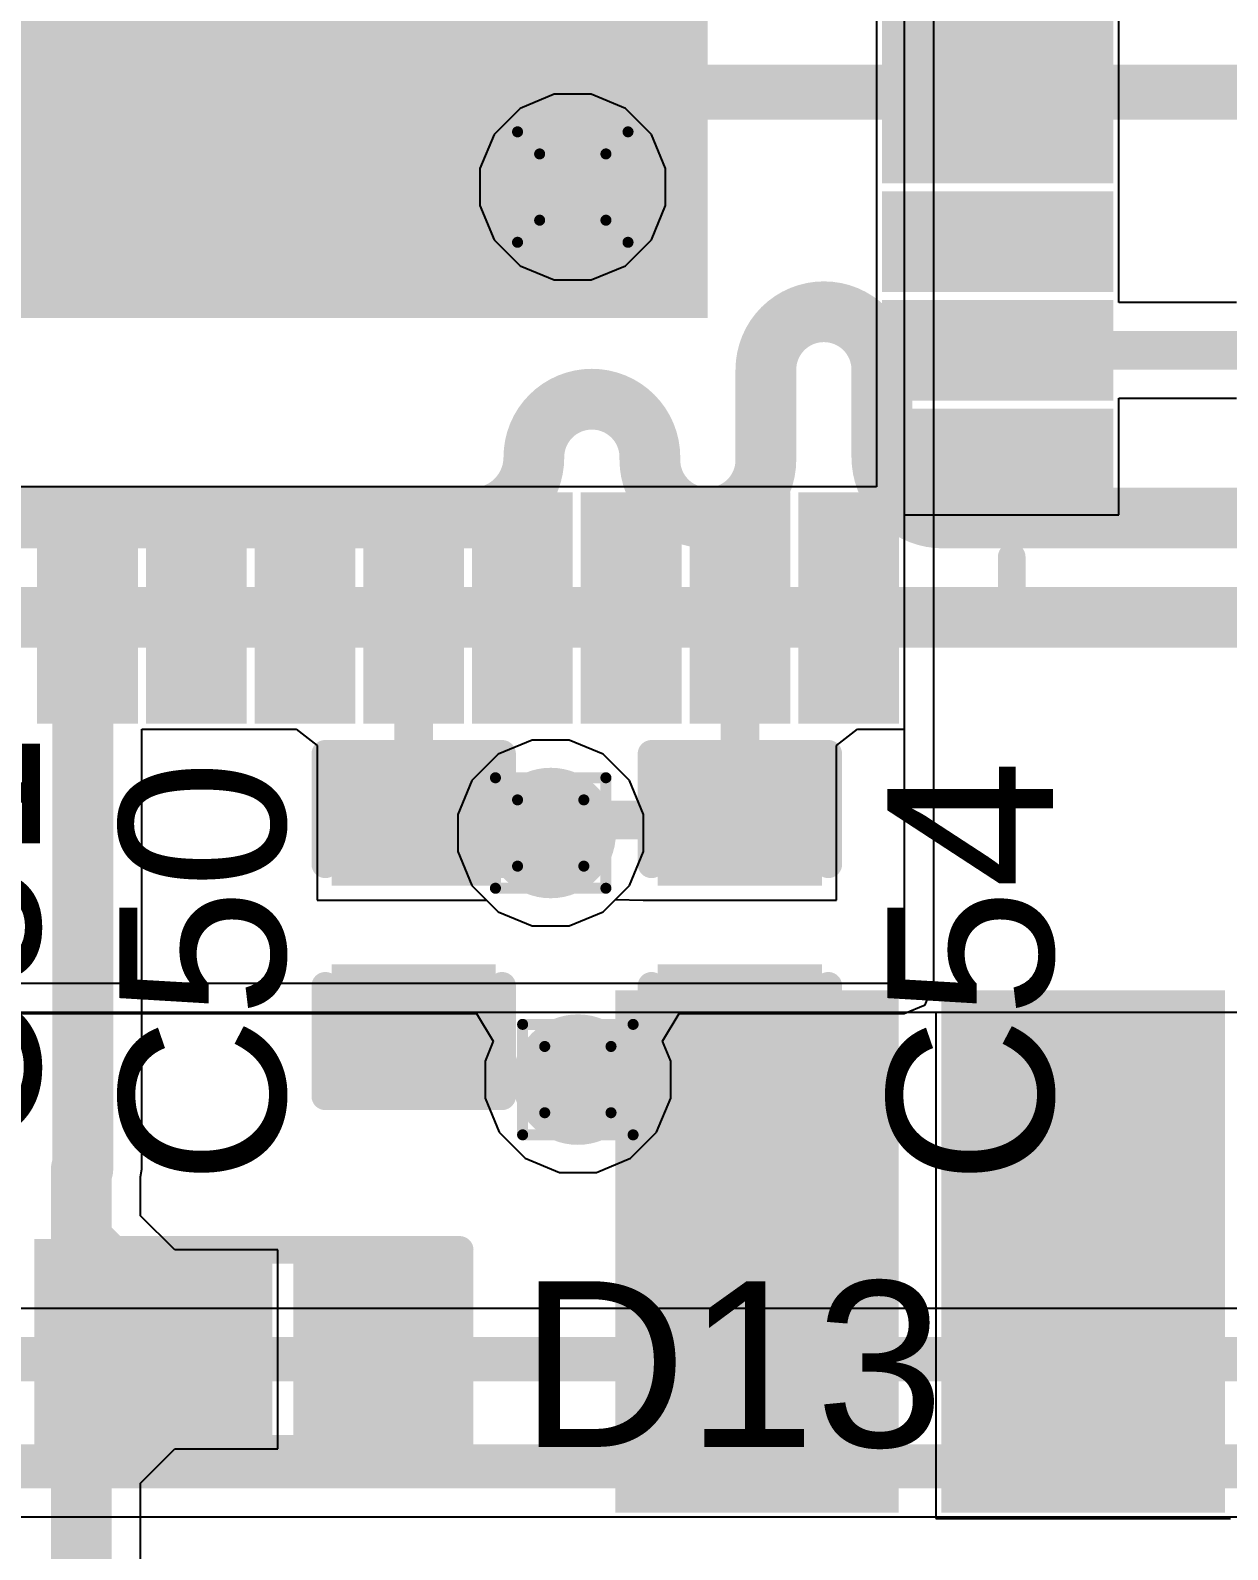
# Model space of a CAD drawing. Header units: inches. Extents: x -6 to 5433, y -4 to 5447.
# Drawn here: x 26.67 to 32.17, y 4.8 to 11.78 of the extents above; entities that cross this region are included whole.
import ezdxf

# ---------------------------------------------------------------- set-up
doc = ezdxf.new("R2010")
doc.units = ezdxf.units.IN
for name, color, linetype in [('Bottom Layer', 5, 'Continuous'), ('Bottom Paste', 16, 'Continuous'), ('Bottom Solder', 6, 'Continuous'), ('Drill Drawing', 1, 'Continuous'), ('Ground', 16, 'Continuous'), ('Mechanical 4', 56, 'Continuous'), ('Power', 76, 'Continuous'), ('Top Layer', 1, 'Continuous'), ('Top Overlay', 2, 'Continuous'), ('Top Paste', 8, 'Continuous'), ('Top Solder', 216, 'Continuous'), ('Via Holes', 16, 'Continuous')]:
    doc.layers.add(name, color=color, linetype=linetype)
doc.styles.add('Arial', font='', dxfattribs={"height": 0.2})
doc.styles.get('Arial').set_extended_font_data('Arial')

msp = doc.modelspace()

# ---------------------------------------------------------------- hatches: boundary and pattern name
at = {"layer": 'Bottom Layer'}
h = msp.add_hatch(color=5, dxfattribs=at)
edge = h.paths.add_edge_path()
edge.add_arc((29.1612, 11.0638), 0.3, 0, 360)
h = msp.add_hatch(color=5, dxfattribs=at)
edge = h.paths.add_edge_path()
edge.add_arc((29.0596, 8.0935), 0.3, 0, 360)
for points in [[(30.5581, 7.2691), (30.5581, 5.0691), (29.4581, 5.0691), (29.4581, 7.2691)], [(32.0581, 7.2691), (32.0581, 5.0691), (30.9581, 5.0691), (30.9581, 7.2691)]]:
    msp.add_hatch(color=5, dxfattribs=at).paths.add_polyline_path(points)
h = msp.add_hatch(color=5, dxfattribs=at)
edge = h.paths.add_edge_path()
edge.add_arc((29.1846, 6.9596), 0.3, 0, 360)
at = {"layer": 'Bottom Paste'}
for points in [[(30.5581, 7.2691), (30.5581, 5.0691), (29.4581, 5.0691), (29.4581, 7.2691)], [(32.0581, 7.2691), (32.0581, 5.0691), (30.9581, 5.0691), (30.9581, 7.2691)]]:
    msp.add_hatch(color=16, dxfattribs=at).paths.add_polyline_path(points)
at = {"layer": 'Bottom Solder'}
for points in [[(30.6597, 7.3707), (30.6597, 4.9675), (29.3565, 4.9675), (29.3565, 7.3707)], [(32.1597, 7.3707), (32.1597, 4.9675), (30.8565, 4.9675), (30.8565, 7.3707)]]:
    msp.add_hatch(color=6, dxfattribs=at).paths.add_polyline_path(points)
at = {"layer": 'Ground'}
h = msp.add_hatch(color=16, dxfattribs=at)
edge = h.paths.add_edge_path()
edge.add_arc((29.1612, 11.0638), 0.3, 0, 360)
h = msp.add_hatch(color=16, dxfattribs=at)
edge = h.paths.add_edge_path()
edge.add_arc((29.0596, 8.0935), 0.3, 0, 360)
h = msp.add_hatch(color=16, dxfattribs=at)
edge = h.paths.add_edge_path()
edge.add_arc((29.1846, 6.9596), 0.3, 0, 360)
at = {"layer": 'Power'}
h = msp.add_hatch(color=76, dxfattribs=at)
edge = h.paths.add_edge_path()
edge.add_arc((29.1612, 11.0638), 0.3, 0, 360)
h = msp.add_hatch(color=76, dxfattribs=at)
edge = h.paths.add_edge_path()
edge.add_arc((29.0596, 8.0935), 0.3, 0, 360)
h = msp.add_hatch(color=76, dxfattribs=at)
edge = h.paths.add_edge_path()
edge.add_arc((29.1846, 6.9596), 0.3, 0, 360)
at = {"layer": 'Top Layer'}
for points in [[(23.6796, 16.5631), (29.6796, 16.5631), (29.6796, 10.5631), (23.6796, 10.5631)], [(30.6846, 11.9431), (31.5446, 11.9431), (31.5446, 11.6831), (30.6846, 11.6831)], [(30.6846, 11.4431), (31.5446, 11.4431), (31.5446, 11.1831), (30.6846, 11.1831)], [(30.6846, 10.9431), (31.5446, 10.9431), (31.5446, 10.6831), (30.6846, 10.6831)], [(30.6846, 10.4431), (31.5446, 10.4431), (31.5446, 10.1831), (30.6846, 10.1831)], [(30.6846, 9.9431), (31.5446, 9.9431), (31.5446, 9.6831), (30.6846, 9.6831)], [(26.7996, 9.5581), (27.0596, 9.5581), (27.0596, 8.6981), (26.7996, 8.6981)], [(27.2996, 9.5581), (27.5596, 9.5581), (27.5596, 8.6981), (27.2996, 8.6981)], [(27.7996, 9.5581), (28.0596, 9.5581), (28.0596, 8.6981), (27.7996, 8.6981)], [(28.2996, 9.5581), (28.5596, 9.5581), (28.5596, 8.6981), (28.2996, 8.6981)], [(28.7996, 9.5581), (29.0596, 9.5581), (29.0596, 8.6981), (28.7996, 8.6981)], [(29.2996, 9.5581), (29.5596, 9.5581), (29.5596, 8.6981), (29.2996, 8.6981)], [(29.7996, 9.5581), (30.0596, 9.5581), (30.0596, 8.6981), (29.7996, 8.6981)], [(30.2996, 9.5581), (30.5596, 9.5581), (30.5596, 8.6981), (30.2996, 8.6981)], [(28.7471, 7.9116), (28.1121, 7.9116), (28.1121, 8.3688), (28.7471, 8.3688)], [(30.2471, 7.9116), (29.6121, 7.9116), (29.6121, 8.3688), (30.2471, 8.3688)], [(28.7471, 6.9718), (28.1121, 6.9718), (28.1121, 7.429), (28.7471, 7.429)], [(30.2471, 6.9718), (29.6121, 6.9718), (29.6121, 7.429), (30.2471, 7.429)], [(27.1283, 6.0493), (27.6783, 6.0493), (27.6783, 5.3893), (27.1283, 5.3893)], [(27.9783, 6.0493), (28.5283, 6.0493), (28.5283, 5.3893), (27.9783, 5.3893)]]:
    msp.add_hatch(color=1, dxfattribs=at).paths.add_polyline_path(points)
h = msp.add_hatch(color=1, dxfattribs=at)
edge = h.paths.add_edge_path()
edge.add_arc((29.1612, 11.0638), 0.3, 0, 360)
h = msp.add_hatch(color=1, dxfattribs=at)
edge = h.paths.add_edge_path()
edge.add_arc((29.0596, 8.0935), 0.3, 0, 360)
h = msp.add_hatch(color=1, dxfattribs=at)
edge = h.paths.add_edge_path()
edge.add_arc((29.1846, 6.9596), 0.3, 0, 360)
at = {"layer": 'Top Overlay'}
msp.add_hatch(color=2, dxfattribs=at).paths.add_polyline_path([(26.6855, 5.2113), (27.0157, 5.2113), (27.0157, 6.2273), (26.6855, 6.2273)])
at = {"layer": 'Top Paste'}
for points in [[(30.6846, 11.9431), (31.5446, 11.9431), (31.5446, 11.6831), (30.6846, 11.6831)], [(30.6846, 11.4431), (31.5446, 11.4431), (31.5446, 11.1831), (30.6846, 11.1831)], [(30.6846, 10.9431), (31.5446, 10.9431), (31.5446, 10.6831), (30.6846, 10.6831)], [(30.6846, 10.4431), (31.5446, 10.4431), (31.5446, 10.1831), (30.6846, 10.1831)], [(30.6846, 9.9431), (31.5446, 9.9431), (31.5446, 9.6831), (30.6846, 9.6831)], [(26.7996, 9.5581), (27.0596, 9.5581), (27.0596, 8.6981), (26.7996, 8.6981)], [(27.2996, 9.5581), (27.5596, 9.5581), (27.5596, 8.6981), (27.2996, 8.6981)], [(27.7996, 9.5581), (28.0596, 9.5581), (28.0596, 8.6981), (27.7996, 8.6981)], [(28.2996, 9.5581), (28.5596, 9.5581), (28.5596, 8.6981), (28.2996, 8.6981)], [(28.7996, 9.5581), (29.0596, 9.5581), (29.0596, 8.6981), (28.7996, 8.6981)], [(29.2996, 9.5581), (29.5596, 9.5581), (29.5596, 8.6981), (29.2996, 8.6981)], [(29.7996, 9.5581), (30.0596, 9.5581), (30.0596, 8.6981), (29.7996, 8.6981)], [(30.2996, 9.5581), (30.5596, 9.5581), (30.5596, 8.6981), (30.2996, 8.6981)], [(28.7471, 7.9116), (28.1121, 7.9116), (28.1121, 8.3688), (28.7471, 8.3688)], [(30.2471, 7.9116), (29.6121, 7.9116), (29.6121, 8.3688), (30.2471, 8.3688)], [(28.7471, 6.9718), (28.1121, 6.9718), (28.1121, 7.429), (28.7471, 7.429)], [(30.2471, 6.9718), (29.6121, 6.9718), (29.6121, 7.429), (30.2471, 7.429)], [(27.1283, 6.0493), (27.6783, 6.0493), (27.6783, 5.3893), (27.1283, 5.3893)], [(27.9783, 6.0493), (28.5283, 6.0493), (28.5283, 5.3893), (27.9783, 5.3893)]]:
    msp.add_hatch(color=8, dxfattribs=at).paths.add_polyline_path(points)
at = {"layer": 'Top Solder'}
for points in [[(23.578, 16.6647), (29.7812, 16.6647), (29.7812, 10.4615), (23.578, 10.4615)], [(30.583, 12.0447), (31.6462, 12.0447), (31.6462, 11.5815), (30.583, 11.5815)], [(30.583, 11.5447), (31.6462, 11.5447), (31.6462, 11.0815), (30.583, 11.0815)], [(30.583, 11.0447), (31.6462, 11.0447), (31.6462, 10.5815), (30.583, 10.5815)], [(30.583, 10.5447), (31.6462, 10.5447), (31.6462, 10.0815), (30.583, 10.0815)], [(30.583, 10.0447), (31.6462, 10.0447), (31.6462, 9.5815), (30.583, 9.5815)], [(26.698, 9.6597), (27.1612, 9.6597), (27.1612, 8.5965), (26.698, 8.5965)], [(27.198, 9.6597), (27.6612, 9.6597), (27.6612, 8.5965), (27.198, 8.5965)], [(27.698, 9.6597), (28.1612, 9.6597), (28.1612, 8.5965), (27.698, 8.5965)], [(28.198, 9.6597), (28.6612, 9.6597), (28.6612, 8.5965), (28.198, 8.5965)], [(28.698, 9.6597), (29.1612, 9.6597), (29.1612, 8.5965), (28.698, 8.5965)], [(29.198, 9.6597), (29.6612, 9.6597), (29.6612, 8.5965), (29.198, 8.5965)], [(29.698, 9.6597), (30.1612, 9.6597), (30.1612, 8.5965), (29.698, 8.5965)], [(30.198, 9.6597), (30.6612, 9.6597), (30.6612, 8.5965), (30.198, 8.5965)], [(28.8071, 7.8516), (28.0521, 7.8516), (28.0521, 8.4288), (28.8071, 8.4288)], [(30.3071, 7.8516), (29.5521, 7.8516), (29.5521, 8.4288), (30.3071, 8.4288)], [(28.8071, 6.9118), (28.0521, 6.9118), (28.0521, 7.489), (28.8071, 7.489)], [(30.3071, 6.9118), (29.5521, 6.9118), (29.5521, 7.489), (30.3071, 7.489)], [(27.0267, 6.1509), (27.7799, 6.1509), (27.7799, 5.2877), (27.0267, 5.2877)], [(27.8767, 6.1509), (28.6299, 6.1509), (28.6299, 5.2877), (27.8767, 5.2877)]]:
    msp.add_hatch(color=216, dxfattribs=at).paths.add_polyline_path(points)
at = {"layer": 'Via Holes'}
h = msp.add_hatch(color=7, dxfattribs=at)
edge = h.paths.add_edge_path()
edge.add_arc((29.1612, 11.0638), 0.15, 0, 360)
h = msp.add_hatch(color=7, dxfattribs=at)
edge = h.paths.add_edge_path()
edge.add_arc((29.0596, 8.0935), 0.15, 0, 360)
h = msp.add_hatch(color=7, dxfattribs=at)
edge = h.paths.add_edge_path()
edge.add_arc((29.1846, 6.9596), 0.15, 0, 360)

# ---------------------------------------------------------------- linework, layer by layer
at = {"layer": 'Bottom Layer'}
for p, q in [((18.4581, 7.2691), (36.2891, 7.2691)), ((23.8851, 7.2691), (30.8311, 7.2691)), ((30.8311, 7.2691), (30.8311, 4.9421)), ((30.8311, 4.9421), (32.1851, 4.9421))]:
    msp.add_line(p, q, dxfattribs=at)
for points in [[(30.0491, 10.2238, 0.2794, 0.2794, -1), (30.5825, 10.2238, 0.2794, 0.2794, 0)], [(30.0491, 9.8089, 0.2794, 0.2794, 0), (30.0491, 10.2238, 0.2794, 0.2794, 0)], [(30.5825, 9.8216, 0.2794, 0.2794, 0), (30.5825, 10.2238, 0.2794, 0.2794, 0)], [(28.9823, 9.8217, 0.2794, 0.2794, -1), (29.5157, 9.8217, 0.2794, 0.2794, 0)], [(28.9823, 9.8216, 0.2794, 0.2794, -0.414214), (28.7029, 9.5422, 0.2794, 0.2794, 0)], [(28.9823, 9.8216, 0.2794, 0.2794, 0), (28.9823, 9.8217, 0.2794, 0.2794, 0)], [(29.5157, 9.8089, 0.2794, 0.2794, 0), (29.5157, 9.8217, 0.2794, 0.2794, 0)], [(30.0491, 9.8089, 0.2794, 0.2794, -1), (29.5157, 9.8089, 0.2794, 0.2794, 0)], [(30.8619, 9.5422, 0.2794, 0.2794, -0.414214), (30.5825, 9.8216, 0.2794, 0.2794, 0)], [(23.1878, 9.5422, 0.2794, 0.2794, 0), (27.3736, 9.5422, 0.2794, 0.2794, 0)], [(27.3736, 9.5422, 0.2794, 0.2794, 0), (28.7029, 9.5422, 0.2794, 0.2794, 0)], [(30.8619, 9.5422, 0.2794, 0.2794, 0), (31.535, 9.5422, 0.2794, 0.2794, 0)], [(31.535, 9.5422, 0.2794, 0.2794, 0), (33.8511, 9.5422, 0.2794, 0.2794, 0)], [(22.9984, 9.085, 0.2794, 0.2794, 0), (33.6617, 9.085, 0.2794, 0.2794, 0)]]:
    msp.add_lwpolyline(points, format="xyseb", dxfattribs=at)
for points in [[(29.9793, 10.2238, 0.1397, 0.1397, 1), (30.119, 10.2238, 0.1397, 0.1397, 1)], [(29.9793, 10.2238, 0.1397, 0.1397, 1), (30.119, 10.2238, 0.1397, 0.1397, 1)], [(30.5127, 10.2238, 0.1397, 0.1397, 1), (30.6524, 10.2238, 0.1397, 0.1397, 1)], [(30.5127, 10.2238, 0.1397, 0.1397, 1), (30.6524, 10.2238, 0.1397, 0.1397, 1)], [(28.9125, 9.8217, 0.1397, 0.1397, 1), (29.0522, 9.8217, 0.1397, 0.1397, 1)], [(28.9125, 9.8217, 0.1397, 0.1397, 1), (29.0522, 9.8217, 0.1397, 0.1397, 1)], [(28.9125, 9.8216, 0.1397, 0.1397, 1), (29.0522, 9.8216, 0.1397, 0.1397, 1)], [(28.9125, 9.8216, 0.1397, 0.1397, 1), (29.0522, 9.8216, 0.1397, 0.1397, 1)], [(29.4459, 9.8217, 0.1397, 0.1397, 1), (29.5856, 9.8217, 0.1397, 0.1397, 1)], [(29.4459, 9.8217, 0.1397, 0.1397, 1), (29.5856, 9.8217, 0.1397, 0.1397, 1)], [(29.4459, 9.8089, 0.1397, 0.1397, 1), (29.5856, 9.8089, 0.1397, 0.1397, 1)], [(29.4459, 9.8089, 0.1397, 0.1397, 1), (29.5856, 9.8089, 0.1397, 0.1397, 1)], [(29.9793, 9.8089, 0.1397, 0.1397, 1), (30.119, 9.8089, 0.1397, 0.1397, 1)], [(29.9793, 9.8089, 0.1397, 0.1397, 1), (30.119, 9.8089, 0.1397, 0.1397, 1)], [(30.5127, 9.8216, 0.1397, 0.1397, 1), (30.6524, 9.8216, 0.1397, 0.1397, 1)], [(30.5127, 9.8216, 0.1397, 0.1397, 1), (30.6524, 9.8216, 0.1397, 0.1397, 1)], [(27.3037, 9.5422, 0.1397, 0.1397, 1), (27.4434, 9.5422, 0.1397, 0.1397, 1)], [(27.3037, 9.5422, 0.1397, 0.1397, 1), (27.4434, 9.5422, 0.1397, 0.1397, 1)], [(28.6331, 9.5422, 0.1397, 0.1397, 1), (28.7728, 9.5422, 0.1397, 0.1397, 1)], [(28.6331, 9.5422, 0.1397, 0.1397, 1), (28.7728, 9.5422, 0.1397, 0.1397, 1)], [(30.7921, 9.5422, 0.1397, 0.1397, 1), (30.9318, 9.5422, 0.1397, 0.1397, 1)], [(30.7921, 9.5422, 0.1397, 0.1397, 1), (30.9318, 9.5422, 0.1397, 0.1397, 1)], [(31.4652, 9.5422, 0.1397, 0.1397, 1), (31.6049, 9.5422, 0.1397, 0.1397, 1)], [(31.4652, 9.5422, 0.1397, 0.1397, 1), (31.6049, 9.5422, 0.1397, 0.1397, 1)]]:
    msp.add_lwpolyline(points, format="xyseb", close=True, dxfattribs=at)
at = {"layer": 'Drill Drawing'}
for points in [[(28.9072, 11.3178, 0.0508, 0.0508, 0), (29.4152, 11.3178, 0.0508, 0.0508, 0)], [(28.9072, 10.8098, 0.0508, 0.0508, 0), (28.9072, 11.3178, 0.0508, 0.0508, 0)], [(29.4152, 10.8098, 0.0508, 0.0508, 0), (29.4152, 11.3178, 0.0508, 0.0508, 0)], [(29.0088, 11.2162, 0.0508, 0.0508, 0), (29.3136, 11.2162, 0.0508, 0.0508, 0)], [(29.0088, 10.9114, 0.0508, 0.0508, 0), (29.0088, 11.2162, 0.0508, 0.0508, 0)], [(29.3136, 10.9114, 0.0508, 0.0508, 0), (29.3136, 11.2162, 0.0508, 0.0508, 0)], [(29.0088, 10.9114, 0.0508, 0.0508, 0), (29.3136, 10.9114, 0.0508, 0.0508, 0)], [(28.9072, 10.8098, 0.0508, 0.0508, 0), (29.4152, 10.8098, 0.0508, 0.0508, 0)], [(28.8056, 8.3475, 0.0508, 0.0508, 0), (29.3136, 8.3475, 0.0508, 0.0508, 0)], [(28.8056, 7.8395, 0.0508, 0.0508, 0), (28.8056, 8.3475, 0.0508, 0.0508, 0)], [(29.3136, 7.8395, 0.0508, 0.0508, 0), (29.3136, 8.3475, 0.0508, 0.0508, 0)], [(28.9072, 8.2459, 0.0508, 0.0508, 0), (29.212, 8.2459, 0.0508, 0.0508, 0)], [(28.9072, 7.9411, 0.0508, 0.0508, 0), (28.9072, 8.2459, 0.0508, 0.0508, 0)], [(29.212, 7.9411, 0.0508, 0.0508, 0), (29.212, 8.2459, 0.0508, 0.0508, 0)], [(28.9072, 7.9411, 0.0508, 0.0508, 0), (29.212, 7.9411, 0.0508, 0.0508, 0)], [(28.8056, 7.8395, 0.0508, 0.0508, 0), (29.3136, 7.8395, 0.0508, 0.0508, 0)], [(28.9306, 7.2136, 0.0508, 0.0508, 0), (29.4386, 7.2136, 0.0508, 0.0508, 0)], [(28.9306, 6.7056, 0.0508, 0.0508, 0), (28.9306, 7.2136, 0.0508, 0.0508, 0)], [(29.4386, 6.7056, 0.0508, 0.0508, 0), (29.4386, 7.2136, 0.0508, 0.0508, 0)], [(29.0322, 7.112, 0.0508, 0.0508, 0), (29.337, 7.112, 0.0508, 0.0508, 0)], [(29.0322, 6.8072, 0.0508, 0.0508, 0), (29.0322, 7.112, 0.0508, 0.0508, 0)], [(29.337, 6.8072, 0.0508, 0.0508, 0), (29.337, 7.112, 0.0508, 0.0508, 0)], [(29.0322, 6.8072, 0.0508, 0.0508, 0), (29.337, 6.8072, 0.0508, 0.0508, 0)], [(28.9306, 6.7056, 0.0508, 0.0508, 0), (29.4386, 6.7056, 0.0508, 0.0508, 0)]]:
    msp.add_lwpolyline(points, format="xyseb", dxfattribs=at)
for points in [[(28.8945, 11.3178, 0.0254, 0.0254, 1), (28.9199, 11.3178, 0.0254, 0.0254, 1)], [(28.8945, 11.3178, 0.0254, 0.0254, 1), (28.9199, 11.3178, 0.0254, 0.0254, 1)], [(29.4025, 11.3178, 0.0254, 0.0254, 1), (29.4279, 11.3178, 0.0254, 0.0254, 1)], [(29.4025, 11.3178, 0.0254, 0.0254, 1), (29.4279, 11.3178, 0.0254, 0.0254, 1)], [(28.9961, 11.2162, 0.0254, 0.0254, 1), (29.0215, 11.2162, 0.0254, 0.0254, 1)], [(28.9961, 11.2162, 0.0254, 0.0254, 1), (29.0215, 11.2162, 0.0254, 0.0254, 1)], [(29.3009, 11.2162, 0.0254, 0.0254, 1), (29.3263, 11.2162, 0.0254, 0.0254, 1)], [(29.3009, 11.2162, 0.0254, 0.0254, 1), (29.3263, 11.2162, 0.0254, 0.0254, 1)], [(28.9961, 10.9114, 0.0254, 0.0254, 1), (29.0215, 10.9114, 0.0254, 0.0254, 1)], [(28.9961, 10.9114, 0.0254, 0.0254, 1), (29.0215, 10.9114, 0.0254, 0.0254, 1)], [(29.3009, 10.9114, 0.0254, 0.0254, 1), (29.3263, 10.9114, 0.0254, 0.0254, 1)], [(29.3009, 10.9114, 0.0254, 0.0254, 1), (29.3263, 10.9114, 0.0254, 0.0254, 1)], [(28.8945, 10.8098, 0.0254, 0.0254, 1), (28.9199, 10.8098, 0.0254, 0.0254, 1)], [(28.8945, 10.8098, 0.0254, 0.0254, 1), (28.9199, 10.8098, 0.0254, 0.0254, 1)], [(29.4025, 10.8098, 0.0254, 0.0254, 1), (29.4279, 10.8098, 0.0254, 0.0254, 1)], [(29.4025, 10.8098, 0.0254, 0.0254, 1), (29.4279, 10.8098, 0.0254, 0.0254, 1)], [(28.7929, 8.3475, 0.0254, 0.0254, 1), (28.8183, 8.3475, 0.0254, 0.0254, 1)], [(28.7929, 8.3475, 0.0254, 0.0254, 1), (28.8183, 8.3475, 0.0254, 0.0254, 1)], [(29.3009, 8.3475, 0.0254, 0.0254, 1), (29.3263, 8.3475, 0.0254, 0.0254, 1)], [(29.3009, 8.3475, 0.0254, 0.0254, 1), (29.3263, 8.3475, 0.0254, 0.0254, 1)], [(28.8945, 8.2459, 0.0254, 0.0254, 1), (28.9199, 8.2459, 0.0254, 0.0254, 1)], [(28.8945, 8.2459, 0.0254, 0.0254, 1), (28.9199, 8.2459, 0.0254, 0.0254, 1)], [(29.1993, 8.2459, 0.0254, 0.0254, 1), (29.2247, 8.2459, 0.0254, 0.0254, 1)], [(29.1993, 8.2459, 0.0254, 0.0254, 1), (29.2247, 8.2459, 0.0254, 0.0254, 1)], [(28.8945, 7.9411, 0.0254, 0.0254, 1), (28.9199, 7.9411, 0.0254, 0.0254, 1)], [(28.8945, 7.9411, 0.0254, 0.0254, 1), (28.9199, 7.9411, 0.0254, 0.0254, 1)], [(29.1993, 7.9411, 0.0254, 0.0254, 1), (29.2247, 7.9411, 0.0254, 0.0254, 1)], [(29.1993, 7.9411, 0.0254, 0.0254, 1), (29.2247, 7.9411, 0.0254, 0.0254, 1)], [(28.7929, 7.8395, 0.0254, 0.0254, 1), (28.8183, 7.8395, 0.0254, 0.0254, 1)], [(28.7929, 7.8395, 0.0254, 0.0254, 1), (28.8183, 7.8395, 0.0254, 0.0254, 1)], [(29.3009, 7.8395, 0.0254, 0.0254, 1), (29.3263, 7.8395, 0.0254, 0.0254, 1)], [(29.3009, 7.8395, 0.0254, 0.0254, 1), (29.3263, 7.8395, 0.0254, 0.0254, 1)], [(28.9179, 7.2136, 0.0254, 0.0254, 1), (28.9433, 7.2136, 0.0254, 0.0254, 1)], [(28.9179, 7.2136, 0.0254, 0.0254, 1), (28.9433, 7.2136, 0.0254, 0.0254, 1)], [(29.4259, 7.2136, 0.0254, 0.0254, 1), (29.4513, 7.2136, 0.0254, 0.0254, 1)], [(29.4259, 7.2136, 0.0254, 0.0254, 1), (29.4513, 7.2136, 0.0254, 0.0254, 1)], [(29.0195, 7.112, 0.0254, 0.0254, 1), (29.0449, 7.112, 0.0254, 0.0254, 1)], [(29.0195, 7.112, 0.0254, 0.0254, 1), (29.0449, 7.112, 0.0254, 0.0254, 1)], [(29.3243, 7.112, 0.0254, 0.0254, 1), (29.3497, 7.112, 0.0254, 0.0254, 1)], [(29.3243, 7.112, 0.0254, 0.0254, 1), (29.3497, 7.112, 0.0254, 0.0254, 1)], [(29.0195, 6.8072, 0.0254, 0.0254, 1), (29.0449, 6.8072, 0.0254, 0.0254, 1)], [(29.0195, 6.8072, 0.0254, 0.0254, 1), (29.0449, 6.8072, 0.0254, 0.0254, 1)], [(29.3243, 6.8072, 0.0254, 0.0254, 1), (29.3497, 6.8072, 0.0254, 0.0254, 1)], [(29.3243, 6.8072, 0.0254, 0.0254, 1), (29.3497, 6.8072, 0.0254, 0.0254, 1)], [(28.9179, 6.7056, 0.0254, 0.0254, 1), (28.9433, 6.7056, 0.0254, 0.0254, 1)], [(28.9179, 6.7056, 0.0254, 0.0254, 1), (28.9433, 6.7056, 0.0254, 0.0254, 1)], [(29.4259, 6.7056, 0.0254, 0.0254, 1), (29.4513, 6.7056, 0.0254, 0.0254, 1)], [(29.4259, 6.7056, 0.0254, 0.0254, 1), (29.4513, 6.7056, 0.0254, 0.0254, 1)]]:
    msp.add_lwpolyline(points, format="xyseb", close=True, dxfattribs=at)
at = {"layer": 'Ground'}
for p, q in [((28.8178, 8.4554), (28.6976, 8.3353)), ((28.9747, 8.5205), (28.8178, 8.4554)), ((29.1446, 8.5205), (28.9747, 8.5205)), ((29.3015, 8.4554), (29.1446, 8.5205)), ((29.4216, 8.3353), (29.3015, 8.4554)), ((28.6976, 8.3353), (28.6326, 8.1784)), ((29.4866, 8.1784), (29.4216, 8.3353)), ((28.6326, 8.1784), (28.6326, 8.0085)), ((29.4866, 8.0085), (29.4866, 8.1784)), ((28.6326, 8.0085), (28.6976, 7.8516)), ((29.4216, 7.8516), (29.4866, 8.0085)), ((28.6976, 7.8516), (28.8178, 7.7315)), ((29.3015, 7.7315), (29.4216, 7.8516)), ((28.8178, 7.7315), (28.9747, 7.6665)), ((29.1446, 7.6665), (29.3015, 7.7315)), ((28.9747, 7.6665), (29.1446, 7.6665))]:
    msp.add_line(p, q, dxfattribs=at)
at = {"layer": 'Mechanical 4'}
for points in [[(28.6687, 11.5, 0.254, 0.254, 0), (28.6687, 14.3628, 0.254, 0.254, 0)], [(28.1607, 13.024, 0.254, 0.254, 0), (28.6687, 11.5, 0.254, 0.254, 0)], [(28.6687, 11.5, 0.254, 0.254, 0), (29.1767, 13.024, 0.254, 0.254, 0)], [(28.4147, 11.5, 0.254, 0.254, 0), (34.1162, 11.5, 0.254, 0.254, 0)]]:
    msp.add_lwpolyline(points, format="xyseb", dxfattribs=at)
for points in [[(28.3512, 11.5, 0.127, 0.127, 1), (28.4782, 11.5, 0.127, 0.127, 1)], [(28.6052, 11.5, 0.127, 0.127, 1), (28.7322, 11.5, 0.127, 0.127, 1)], [(28.6052, 11.5, 0.127, 0.127, 1), (28.7322, 11.5, 0.127, 0.127, 1)], [(28.6052, 11.5, 0.127, 0.127, 1), (28.7322, 11.5, 0.127, 0.127, 1)]]:
    msp.add_lwpolyline(points, format="xyseb", close=True, dxfattribs=at)
at = {"layer": 'Power'}
for p, q in [((30.6846, 19.875), (30.6846, 7.401)), ((30.8221, 7.401), (30.8221, 19.875)), ((29.0763, 11.4908), (28.9194, 11.4257)), ((29.2462, 11.4908), (29.0763, 11.4908)), ((29.4031, 11.4257), (29.2462, 11.4908)), ((28.9194, 11.4257), (28.7992, 11.3056)), ((29.5232, 11.3056), (29.4031, 11.4257)), ((28.7992, 11.3056), (28.7342, 11.1487)), ((29.5882, 11.1487), (29.5232, 11.3056)), ((28.7342, 11.1487), (28.7342, 10.9788)), ((29.5882, 10.9788), (29.5882, 11.1487)), ((28.7342, 10.9788), (28.7992, 10.8219)), ((29.5232, 10.8219), (29.5882, 10.9788)), ((28.7992, 10.8219), (28.9194, 10.7018)), ((29.4031, 10.7018), (29.5232, 10.8219)), ((28.9194, 10.7018), (29.0763, 10.6368)), ((29.2462, 10.6368), (29.4031, 10.7018)), ((29.0763, 10.6368), (29.2462, 10.6368)), ((30.6846, 7.401), (25.0121, 7.401)), ((30.7818, 7.3038), (30.8221, 7.401)), ((30.6846, 7.2635), (30.7818, 7.3038)), ((26.3502, 7.2635), (28.7187, 7.2635)), ((28.7187, 7.2635), (28.7957, 7.1365)), ((29.5735, 7.1365), (29.6505, 7.2635)), ((29.6505, 7.2635), (30.6846, 7.2635)), ((28.7957, 7.1365), (28.7576, 7.0445)), ((29.6116, 7.0445), (29.5735, 7.1365)), ((28.7576, 7.0445), (28.7576, 6.8747)), ((29.6116, 6.8747), (29.6116, 7.0445)), ((28.7576, 6.8747), (28.8226, 6.7177)), ((29.5466, 6.7177), (29.6116, 6.8747)), ((28.8226, 6.7177), (28.9427, 6.5976)), ((29.4265, 6.5976), (29.5466, 6.7177)), ((28.9427, 6.5976), (29.0997, 6.5326)), ((29.2695, 6.5326), (29.4265, 6.5976)), ((29.0997, 6.5326), (29.2695, 6.5326)), ((37.5975, 5.907), (26.5061, 5.907)), ((21.0736, 4.9485), (47.5765, 4.9485))]:
    msp.add_line(p, q, dxfattribs=at)
for points in [[(26.4095, 5.6739, 0.2032, 0.2032, 0), (49.2095, 5.6739, 0.2032, 0.2032, 0)], [(21.0736, 5.1816, 0.2032, 0.2032, 0), (50.8579, 5.1816, 0.2032, 0.2032, 0)]]:
    msp.add_lwpolyline(points, format="xyseb", dxfattribs=at)
at = {"layer": 'Top Layer'}
for p, q in [((30.5576, 12.5561), (30.5576, 11.5561)), ((31.6716, 11.0561), (31.6716, 12.0561)), ((30.5576, 11.5561), (30.5576, 10.5561)), ((31.6716, 10.5332), (31.6716, 11.0561)), ((30.5576, 10.5561), (30.5576, 9.6851)), ((32.2127, 10.5332), (31.6716, 10.5332)), ((31.6716, 9.5561), (31.6716, 10.0929)), ((31.6716, 10.0929), (32.2127, 10.0929)), ((30.5576, 9.6851), (26.3884, 9.6851)), ((30.6866, 8.5711), (30.6866, 9.5561)), ((30.6866, 9.5561), (31.6716, 9.5561)), ((27.1802, 6.5477), (27.1802, 8.5711)), ((27.1802, 8.5711), (27.8893, 8.5711)), ((27.8893, 8.5711), (27.9851, 8.4958)), ((30.3741, 8.4958), (30.4699, 8.5711)), ((30.4699, 8.5711), (30.6866, 8.5711)), ((27.9851, 8.4958), (27.9851, 7.7846)), ((30.3741, 7.7846), (30.3741, 8.4958)), ((27.9851, 7.7846), (28.7647, 7.7846)), ((28.7647, 7.7846), (28.8178, 7.7315)), ((29.3015, 7.7315), (29.3581, 7.7881)), ((29.3581, 7.7881), (29.4851, 7.7846)), ((29.4851, 7.7846), (29.4851, 7.7846)), ((29.4851, 7.7846), (30.3741, 7.7846)), ((28.8178, 7.7315), (28.9747, 7.6665)), ((29.1446, 7.6665), (29.3015, 7.7315)), ((28.9747, 7.6665), (29.1446, 7.6665)), ((27.1732, 6.5127), (27.1802, 6.5477)), ((27.1732, 6.3339), (27.1732, 6.5127)), ((27.3309, 6.1763), (27.1732, 6.3339)), ((27.8053, 6.1763), (27.3309, 6.1763)), ((27.8053, 5.2623), (27.8053, 6.1763)), ((27.1732, 5.1046), (27.3309, 5.2623)), ((27.3309, 5.2623), (27.8053, 5.2623)), ((27.1732, 4.5636), (27.1732, 5.1046))]:
    msp.add_line(p, q, dxfattribs=at)
for points in [[(31.1146, 10.3131, 0.1778, 0.1778, 0), (32.6864, 10.3131, 0.1778, 0.1778, 0)], [(26.9082, 9.1067, 0.2794, 0.2794, 0), (26.9296, 9.1281, 0.2794, 0.2794, 0)], [(26.9082, 6.5477, 0.2794, 0.2794, 0), (26.9082, 9.1067, 0.2794, 0.2794, 0)], [(28.4296, 8.1402, 0.1778, 0.1778, 0), (28.4296, 9.1281, 0.1778, 0.1778, 0)], [(29.9296, 8.1402, 0.1778, 0.1778, 0), (29.9296, 9.1281, 0.1778, 0.1778, 0)], [(28.4296, 8.1402, 0.1778, 0.1778, 0), (28.453, 8.1168, 0.1778, 0.1778, 0)], [(28.453, 8.1168, 0.1778, 0.1778, 0), (29.0363, 8.1168, 0.1778, 0.1778, 0)], [(29.0363, 8.1168, 0.1778, 0.1778, 0), (29.0596, 8.0935, 0.1778, 0.1778, 0)], [(29.0464, 8.1402, 0.1778, 0.1778, 0), (29.0596, 8.1534, 0.1778, 0.1778, 0)], [(29.0596, 8.1534, 0.1778, 0.1778, 0), (29.9164, 8.1534, 0.1778, 0.1778, 0)], [(29.9164, 8.1534, 0.1778, 0.1778, 0), (29.9296, 8.1402, 0.1778, 0.1778, 0)], [(26.9013, 6.2213, 0.2794, 0.2794, 0), (26.9013, 6.5477, 0.2794, 0.2794, 0)], [(26.9013, 6.2213, 0.2794, 0.2794, 0), (27.4033, 5.7193, 0.2794, 0.2794, 0)], [(26.9013, 5.2172, 0.2794, 0.2794, 0), (27.4033, 5.7193, 0.2794, 0.2794, 0)], [(26.9013, 4.1581, 0.2794, 0.2794, 0), (26.9013, 5.2172, 0.2794, 0.2794, 0)]]:
    msp.add_lwpolyline(points, format="xyseb", dxfattribs=at)
for points in [[(31.0702, 10.3131, 0.0889, 0.0889, 1), (31.1591, 10.3131, 0.0889, 0.0889, 1)], [(26.8384, 9.1067, 0.1397, 0.1397, 1), (26.9781, 9.1067, 0.1397, 0.1397, 1)], [(26.8384, 9.1067, 0.1397, 0.1397, 1), (26.9781, 9.1067, 0.1397, 0.1397, 1)], [(26.8598, 9.1281, 0.1397, 0.1397, 1), (26.9995, 9.1281, 0.1397, 0.1397, 1)], [(28.3852, 9.1281, 0.0889, 0.0889, 1), (28.4741, 9.1281, 0.0889, 0.0889, 1)], [(29.8852, 9.1281, 0.0889, 0.0889, 1), (29.9741, 9.1281, 0.0889, 0.0889, 1)], [(28.3852, 8.1402, 0.0889, 0.0889, 1), (28.4741, 8.1402, 0.0889, 0.0889, 1)], [(28.3852, 8.1402, 0.0889, 0.0889, 1), (28.4741, 8.1402, 0.0889, 0.0889, 1)], [(28.4085, 8.1168, 0.0889, 0.0889, 1), (28.4974, 8.1168, 0.0889, 0.0889, 1)], [(28.4085, 8.1168, 0.0889, 0.0889, 1), (28.4974, 8.1168, 0.0889, 0.0889, 1)], [(28.9918, 8.1168, 0.0889, 0.0889, 1), (29.0807, 8.1168, 0.0889, 0.0889, 1)], [(28.9918, 8.1168, 0.0889, 0.0889, 1), (29.0807, 8.1168, 0.0889, 0.0889, 1)], [(29.0019, 8.1402, 0.0889, 0.0889, 1), (29.0908, 8.1402, 0.0889, 0.0889, 1)], [(29.0152, 8.1534, 0.0889, 0.0889, 1), (29.1041, 8.1534, 0.0889, 0.0889, 1)], [(29.0152, 8.1534, 0.0889, 0.0889, 1), (29.1041, 8.1534, 0.0889, 0.0889, 1)], [(29.0152, 8.0935, 0.0889, 0.0889, 1), (29.1041, 8.0935, 0.0889, 0.0889, 1)], [(29.8719, 8.1534, 0.0889, 0.0889, 1), (29.9608, 8.1534, 0.0889, 0.0889, 1)], [(29.8719, 8.1534, 0.0889, 0.0889, 1), (29.9608, 8.1534, 0.0889, 0.0889, 1)], [(29.8852, 8.1402, 0.0889, 0.0889, 1), (29.9741, 8.1402, 0.0889, 0.0889, 1)], [(29.8852, 8.1402, 0.0889, 0.0889, 1), (29.9741, 8.1402, 0.0889, 0.0889, 1)], [(26.8314, 6.5477, 0.1397, 0.1397, 1), (26.9711, 6.5477, 0.1397, 0.1397, 1)], [(26.8384, 6.5477, 0.1397, 0.1397, 1), (26.9781, 6.5477, 0.1397, 0.1397, 1)], [(26.8314, 6.2213, 0.1397, 0.1397, 1), (26.9711, 6.2213, 0.1397, 0.1397, 1)], [(26.8314, 6.2213, 0.1397, 0.1397, 1), (26.9711, 6.2213, 0.1397, 0.1397, 1)], [(27.3335, 5.7193, 0.1397, 0.1397, 1), (27.4732, 5.7193, 0.1397, 0.1397, 1)], [(27.3335, 5.7193, 0.1397, 0.1397, 1), (27.4732, 5.7193, 0.1397, 0.1397, 1)], [(26.8314, 5.2172, 0.1397, 0.1397, 1), (26.9711, 5.2172, 0.1397, 0.1397, 1)], [(26.8314, 5.2172, 0.1397, 0.1397, 1), (26.9711, 5.2172, 0.1397, 0.1397, 1)]]:
    msp.add_lwpolyline(points, format="xyseb", close=True, dxfattribs=at)
at = {"layer": 'Top Overlay'}
for points in [[(31.1796, 9.0631, 0.127, 0.127, 0), (31.1796, 9.3631, 0.127, 0.127, 0)], [(30.8796, 9.0631, 0.127, 0.127, 0), (31.1796, 9.0631, 0.127, 0.127, 0)], [(28.0232, 8.4577, 0.127, 0.127, 0), (28.836, 8.4577, 0.127, 0.127, 0)], [(28.0232, 7.9497, 0.127, 0.127, 0), (28.0232, 8.4577, 0.127, 0.127, 0)], [(28.836, 7.9497, 0.127, 0.127, 0), (28.836, 8.4577, 0.127, 0.127, 0)], [(29.5232, 8.4577, 0.127, 0.127, 0), (30.336, 8.4577, 0.127, 0.127, 0)], [(29.5232, 7.9497, 0.127, 0.127, 0), (29.5232, 8.4577, 0.127, 0.127, 0)], [(30.336, 7.9497, 0.127, 0.127, 0), (30.336, 8.4577, 0.127, 0.127, 0)], [(28.0232, 6.8829, 0.127, 0.127, 0), (28.0232, 7.3909, 0.127, 0.127, 0)], [(28.836, 6.8829, 0.127, 0.127, 0), (28.836, 7.3909, 0.127, 0.127, 0)], [(29.5232, 6.8829, 0.127, 0.127, 0), (29.5232, 7.3909, 0.127, 0.127, 0)], [(30.336, 6.8829, 0.127, 0.127, 0), (30.336, 7.3909, 0.127, 0.127, 0)], [(28.0232, 6.8829, 0.127, 0.127, 0), (28.836, 6.8829, 0.127, 0.127, 0)], [(29.5232, 6.8829, 0.127, 0.127, 0), (30.336, 6.8829, 0.127, 0.127, 0)], [(27.0155, 5.2621, 0.127, 0.127, 0), (27.0155, 6.1765, 0.127, 0.127, 0)], [(27.0155, 6.1765, 0.127, 0.127, 0), (28.6411, 6.1765, 0.127, 0.127, 0)], [(28.6411, 5.2621, 0.127, 0.127, 0), (28.6411, 6.1765, 0.127, 0.127, 0)], [(27.0155, 5.2621, 0.127, 0.127, 0), (28.6411, 5.2621, 0.127, 0.127, 0)]]:
    msp.add_lwpolyline(points, format="xyseb", dxfattribs=at)
for points in [[(31.1479, 9.3631, 0.0635, 0.0635, 1), (31.2114, 9.3631, 0.0635, 0.0635, 1)], [(30.8479, 9.0631, 0.0635, 0.0635, 1), (30.9114, 9.0631, 0.0635, 0.0635, 1)], [(31.1479, 9.0631, 0.0635, 0.0635, 1), (31.2114, 9.0631, 0.0635, 0.0635, 1)], [(31.1479, 9.0631, 0.0635, 0.0635, 1), (31.2114, 9.0631, 0.0635, 0.0635, 1)], [(27.9915, 8.4577, 0.0635, 0.0635, 1), (28.055, 8.4577, 0.0635, 0.0635, 1)], [(27.9915, 8.4577, 0.0635, 0.0635, 1), (28.055, 8.4577, 0.0635, 0.0635, 1)], [(28.8043, 8.4577, 0.0635, 0.0635, 1), (28.8678, 8.4577, 0.0635, 0.0635, 1)], [(28.8043, 8.4577, 0.0635, 0.0635, 1), (28.8678, 8.4577, 0.0635, 0.0635, 1)], [(29.4915, 8.4577, 0.0635, 0.0635, 1), (29.555, 8.4577, 0.0635, 0.0635, 1)], [(29.4915, 8.4577, 0.0635, 0.0635, 1), (29.555, 8.4577, 0.0635, 0.0635, 1)], [(30.3043, 8.4577, 0.0635, 0.0635, 1), (30.3678, 8.4577, 0.0635, 0.0635, 1)], [(30.3043, 8.4577, 0.0635, 0.0635, 1), (30.3678, 8.4577, 0.0635, 0.0635, 1)], [(27.9915, 7.9497, 0.0635, 0.0635, 1), (28.055, 7.9497, 0.0635, 0.0635, 1)], [(28.8043, 7.9497, 0.0635, 0.0635, 1), (28.8678, 7.9497, 0.0635, 0.0635, 1)], [(29.4915, 7.9497, 0.0635, 0.0635, 1), (29.555, 7.9497, 0.0635, 0.0635, 1)], [(30.3043, 7.9497, 0.0635, 0.0635, 1), (30.3678, 7.9497, 0.0635, 0.0635, 1)], [(27.9915, 7.3909, 0.0635, 0.0635, 1), (28.055, 7.3909, 0.0635, 0.0635, 1)], [(28.8043, 7.3909, 0.0635, 0.0635, 1), (28.8678, 7.3909, 0.0635, 0.0635, 1)], [(29.4915, 7.3909, 0.0635, 0.0635, 1), (29.555, 7.3909, 0.0635, 0.0635, 1)], [(30.3043, 7.3909, 0.0635, 0.0635, 1), (30.3678, 7.3909, 0.0635, 0.0635, 1)], [(27.9915, 6.8829, 0.0635, 0.0635, 1), (28.055, 6.8829, 0.0635, 0.0635, 1)], [(27.9915, 6.8829, 0.0635, 0.0635, 1), (28.055, 6.8829, 0.0635, 0.0635, 1)], [(28.8043, 6.8829, 0.0635, 0.0635, 1), (28.8678, 6.8829, 0.0635, 0.0635, 1)], [(28.8043, 6.8829, 0.0635, 0.0635, 1), (28.8678, 6.8829, 0.0635, 0.0635, 1)], [(29.4915, 6.8829, 0.0635, 0.0635, 1), (29.555, 6.8829, 0.0635, 0.0635, 1)], [(29.4915, 6.8829, 0.0635, 0.0635, 1), (29.555, 6.8829, 0.0635, 0.0635, 1)], [(30.3043, 6.8829, 0.0635, 0.0635, 1), (30.3678, 6.8829, 0.0635, 0.0635, 1)], [(30.3043, 6.8829, 0.0635, 0.0635, 1), (30.3678, 6.8829, 0.0635, 0.0635, 1)], [(26.9838, 6.1765, 0.0635, 0.0635, 1), (27.0473, 6.1765, 0.0635, 0.0635, 1)], [(26.9838, 6.1765, 0.0635, 0.0635, 1), (27.0473, 6.1765, 0.0635, 0.0635, 1)], [(28.6094, 6.1765, 0.0635, 0.0635, 1), (28.6729, 6.1765, 0.0635, 0.0635, 1)], [(28.6094, 6.1765, 0.0635, 0.0635, 1), (28.6729, 6.1765, 0.0635, 0.0635, 1)], [(26.9838, 5.2621, 0.0635, 0.0635, 1), (27.0473, 5.2621, 0.0635, 0.0635, 1)], [(26.9838, 5.2621, 0.0635, 0.0635, 1), (27.0473, 5.2621, 0.0635, 0.0635, 1)], [(28.6094, 5.2621, 0.0635, 0.0635, 1), (28.6729, 5.2621, 0.0635, 0.0635, 1)], [(28.6094, 5.2621, 0.0635, 0.0635, 1), (28.6729, 5.2621, 0.0635, 0.0635, 1)]]:
    msp.add_lwpolyline(points, format="xyseb", close=True, dxfattribs=at)

# ---------------------------------------------------------------- texts
at = {"layer": 'Top Overlay', "style": 'Arial'}
for s, p in [('C51', (26.7107, 6.6043)), ('C50', (27.8383, 6.4773)), ('C54', (31.3701, 6.4773))]:
    msp.add_text(s, height=0.762, rotation=90, dxfattribs=at).set_placement(p)
msp.add_text('D13', height=0.762, dxfattribs=at).set_placement((28.9163, 5.2706))

doc.saveas('drawing.dxf')
